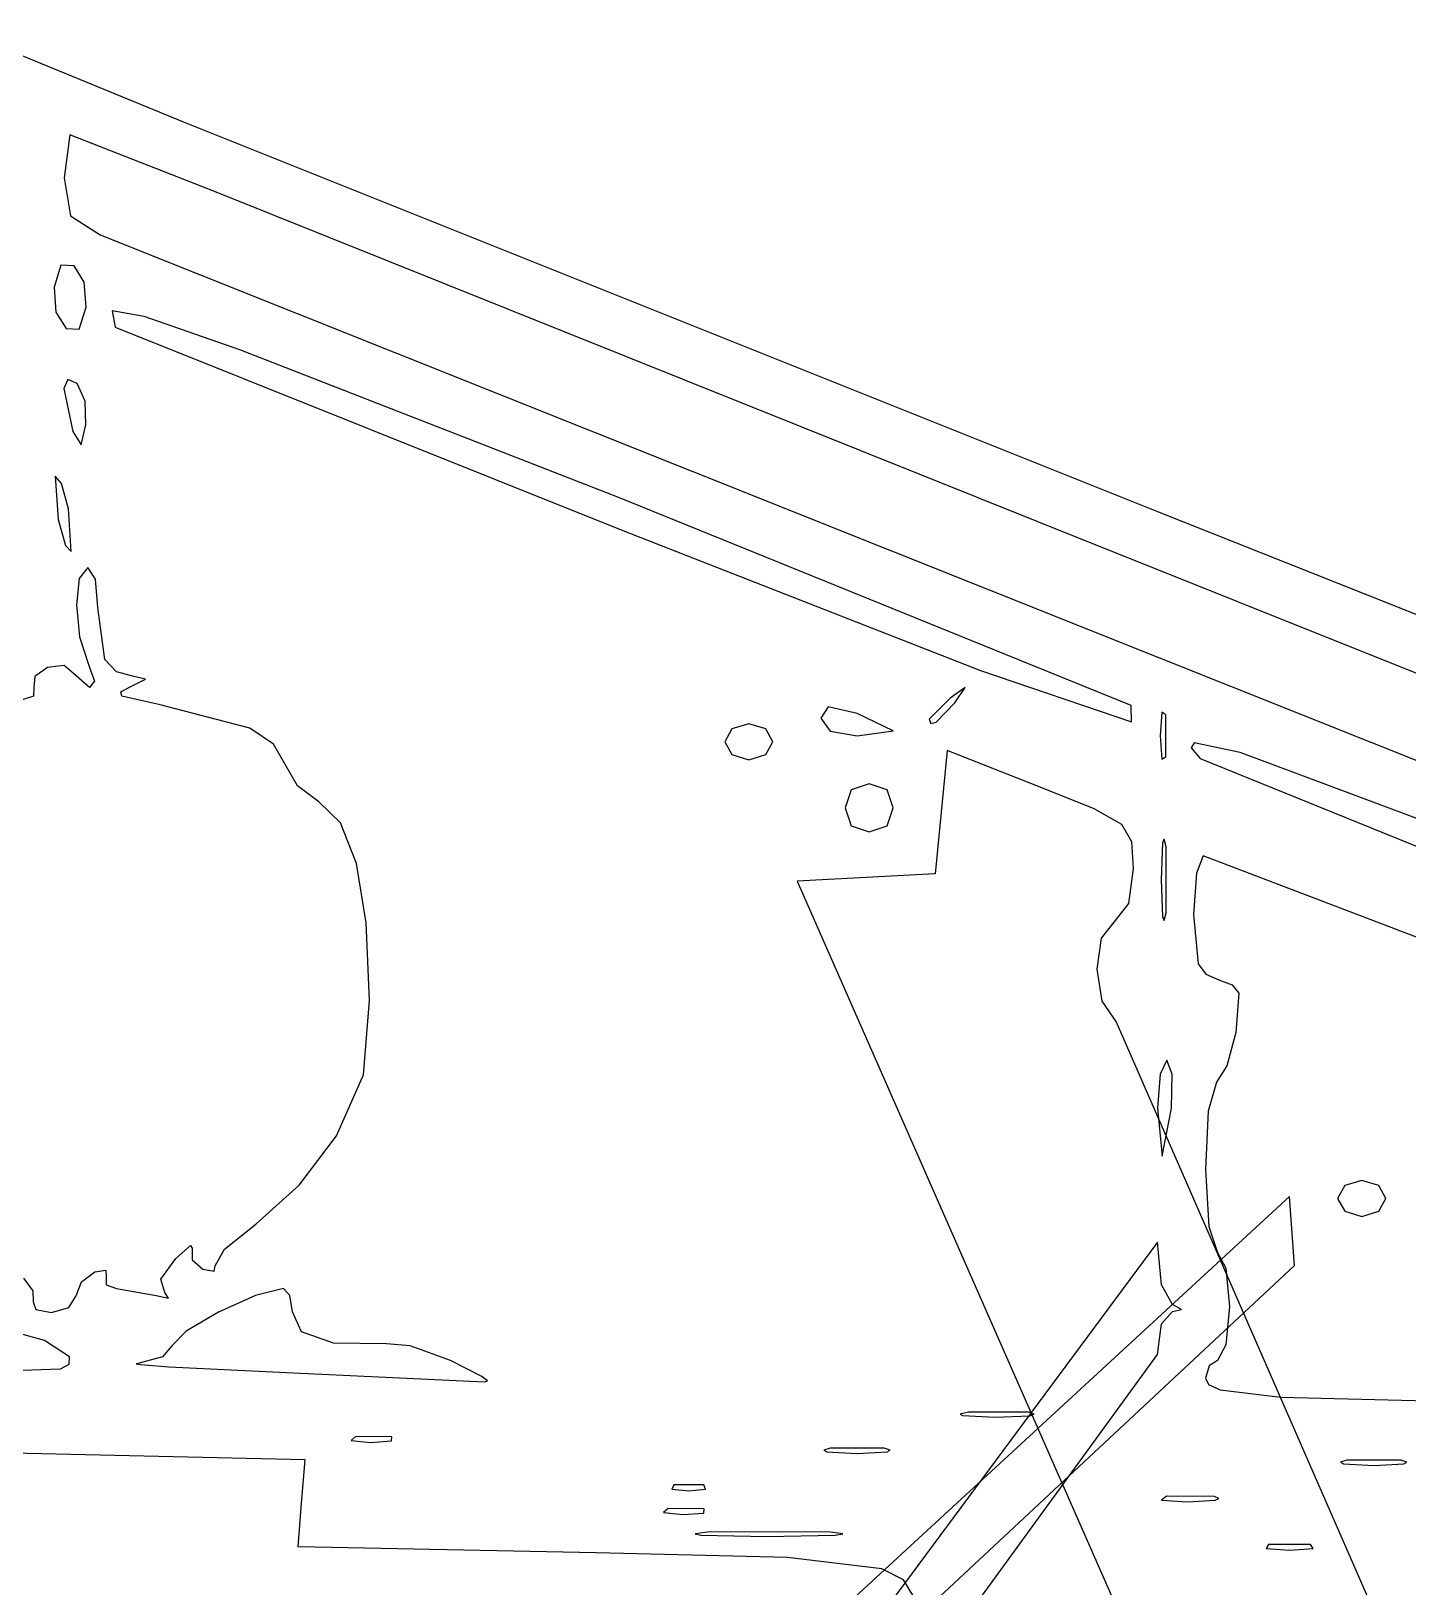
# Model space of a CAD drawing. Extents: x -99 to 383, y -48 to 207.
# Drawn here: x 243.37 to 275.71, y 120.86 to 157.4 of the extents above; entities that cross this region are included whole.
import ezdxf

# ---------------------------------------------------------------- set-up
doc = ezdxf.new("R2010")
doc.units = 0

msp = doc.modelspace()

# ---------------------------------------------------------------- linework, layer by layer
at = {"layer": 'Image'}
for p, q in [((241.741516, 157.395692), (246.962626, 155.255652)), ((244.27904, 154.958539), (244.140413, 153.946249)), ((247.59515, 153.662699), (244.27904, 154.958539)), ((246.962626, 155.255652), (269.822626, 146.114822)), ((244.140413, 153.946249), (244.292513, 153.057828)), ((267.00035, 145.880579), (247.59515, 153.662699)), ((244.292513, 153.057828), (244.98976, 152.613369)), ((244.98976, 152.613369), (268.20256, 143.345889)), ((244.064048, 151.897896), (243.906155, 151.382953)), ((244.3747, 151.886152), (244.064048, 151.897896)), ((244.612437, 151.503443), (244.3747, 151.886152)), ((244.3747, 151.886152), (244.3747, 151.886152)), ((243.906155, 151.382953), (243.95064, 150.792676)), ((244.656922, 150.913166), (244.612437, 151.503443)), ((244.49904, 150.398222), (244.656922, 150.913166)), ((243.95064, 150.792676), (244.188377, 150.409967)), ((246.020708, 150.692833), (245.26891, 150.826794)), ((245.26891, 150.826794), (245.339466, 150.442416)), ((248.266679, 149.913088), (246.020708, 150.692833)), ((244.188377, 150.409967), (244.49904, 150.398222)), ((245.339466, 150.442416), (257.263366, 145.669866)), ((257.18461, 146.437044), (248.266679, 149.913088)), ((244.230135, 149.212657), (244.137229, 148.99867)), ((244.445507, 149.120362), (244.230135, 149.212657)), ((244.445506, 149.120358), (244.445507, 149.120362)), ((244.633213, 148.708069), (244.445506, 149.120358)), ((244.137229, 148.99867), (244.348507, 147.996112)), ((244.654633, 148.146692), (244.633213, 148.708069)), ((244.348507, 147.996112), (244.538581, 147.680299)), ((244.538581, 147.680299), (244.654633, 148.146692)), ((244.080389, 146.773039), (243.935094, 146.94554)), ((243.935094, 146.94554), (243.999187, 145.92778)), ((244.246131, 146.174727), (244.080389, 146.773039)), ((244.246131, 146.174724), (244.246131, 146.174727)), ((244.306227, 145.176076), (244.246131, 146.174724)), ((269.20841, 141.555364), (257.18461, 146.437044)), ((243.999187, 145.92778), (244.178111, 145.312647)), ((285.81035, 138.347539), (267.00035, 145.880579)), ((269.822626, 146.114822), (289.154826, 138.422382)), ((257.263366, 145.669866), (265.664139, 142.380358)), ((244.178111, 145.312647), (244.306227, 145.176076)), ((244.697018, 144.798568), (244.494688, 144.539861)), ((244.879834, 144.521434), (244.697018, 144.798568)), ((244.494688, 144.539861), (244.431609, 143.918988)), ((244.935185, 143.855134), (244.879834, 144.521434)), ((244.431609, 143.918988), (244.505891, 143.168823)), ((245.099998, 142.634697), (244.935185, 143.855134)), ((268.20256, 143.345889), (290.64306, 134.377669)), ((244.505891, 143.168823), (244.715644, 142.522238)), ((244.715644, 142.522238), (244.854155, 142.125901)), ((245.370282, 142.344248), (245.099998, 142.634697)), ((243.455689, 142.234848), (243.434385, 141.978339)), ((243.753578, 142.452447), (243.455689, 142.234848)), ((244.139294, 142.493676), (243.753578, 142.452447)), ((244.359424, 142.309344), (244.139294, 142.493676)), ((244.739069, 141.976347), (244.359424, 142.309344)), ((245.780581, 142.238734), (245.370282, 142.344248)), ((245.693374, 141.995814), (246.051609, 142.178663)), ((246.051609, 142.178663), (245.780581, 142.238734)), ((265.664139, 142.380358), (269.216666, 141.172566)), ((243.425897, 141.777613), (243.158795, 141.694125)), ((243.434385, 141.978339), (243.425897, 141.777613)), ((244.854155, 142.125901), (244.739069, 141.976347)), ((245.471632, 141.877241), (245.693374, 141.995814)), ((245.498106, 141.777854), (245.471632, 141.877241)), ((246.398929, 141.575106), (245.498106, 141.777854)), ((265.306635, 141.976365), (264.953843, 141.730142)), ((265.06041, 141.623586), (265.306635, 141.976365)), ((248.506293, 141.027418), (246.398929, 141.575106)), ((262.085775, 141.526974), (261.919998, 141.256127)), ((262.766664, 141.369631), (262.085775, 141.526974)), ((264.953843, 141.730142), (264.459954, 141.236254)), ((264.621921, 141.166524), (265.06041, 141.623587)), ((265.06041, 141.623587), (265.06041, 141.623586)), ((269.208481, 141.555375), (269.20841, 141.555364)), ((269.216666, 141.172566), (269.208481, 141.555375)), ((260.226686, 141.129691), (259.826873, 141.006219)), ((260.626499, 141.006219), (260.226686, 141.129691)), ((261.919998, 141.256127), (262.136734, 140.952085)), ((263.61333, 140.960976), (262.766664, 141.369631)), ((264.459954, 141.236254), (264.501928, 141.132672)), ((264.501928, 141.132672), (264.621921, 141.166524)), ((269.925628, 141.400006), (269.887712, 140.847469)), ((270.0168, 141.341357), (269.925628, 141.400006)), ((270.0168, 140.353581), (270.0168, 141.341358)), ((270.0168, 141.341358), (270.0168, 141.341357)), ((249.061701, 140.65161), (248.506293, 141.027418)), ((259.826873, 141.006219), (259.662242, 140.706358)), ((259.662242, 140.706358), (259.826873, 140.406497)), ((260.79113, 140.706358), (260.626499, 141.006219)), ((260.626499, 140.406497), (260.79113, 140.706358)), ((260.79113, 140.706358), (260.79113, 140.706358)), ((262.136734, 140.952085), (262.766664, 140.847475)), ((262.766664, 140.847475), (263.61333, 140.960976)), ((263.61333, 140.960976), (263.61333, 140.960976)), ((269.887712, 140.847469), (269.925628, 140.294931)), ((270.688395, 140.677291), (270.615618, 140.566541)), ((271.769172, 140.451621), (270.688395, 140.677291)), ((249.325939, 140.188396), (249.061701, 140.65161)), ((259.826873, 140.406497), (260.226686, 140.283025)), ((260.226686, 140.283025), (260.626499, 140.406497)), ((264.884585, 140.496758), (264.743474, 139.049048)), ((267.071805, 139.640561), (264.884585, 140.496758)), ((269.925628, 140.294931), (270.0168, 140.353581)), ((270.615618, 140.566541), (270.828896, 140.314629)), ((270.828896, 140.314629), (279.276736, 136.879229)), ((278.211036, 138.045829), (271.769172, 140.451621)), ((249.623129, 139.674022), (249.325939, 140.188396)), ((250.121551, 139.295242), (249.623129, 139.674022)), ((263.048846, 139.718006), (262.625516, 139.576895)), ((263.472186, 139.576895), (263.048846, 139.718006)), ((268.335101, 139.129253), (267.071805, 139.640561)), ((250.634136, 138.803073), (250.121551, 139.295242)), ((262.625516, 139.576895), (262.484402, 139.153562)), ((263.61329, 139.153562), (263.472186, 139.576895)), ((262.484402, 139.153562), (262.625516, 138.730229)), ((263.472186, 138.730229), (263.61329, 139.153562)), ((263.61329, 139.153562), (263.61329, 139.153562)), ((264.743474, 139.049048), (264.602363, 137.601338)), ((268.984564, 138.759429), (268.335101, 139.129253)), ((251.007623, 137.84941), (250.634136, 138.803073)), ((262.625516, 138.730229), (263.048846, 138.589118)), ((263.048846, 138.589118), (263.472186, 138.730229)), ((269.224453, 138.352318), (268.984564, 138.759429)), ((269.259025, 137.729151), (269.224453, 138.352318)), ((269.941217, 138.328556), (269.906676, 137.460281)), ((269.978602, 138.415262), (269.941217, 138.328556)), ((270.02425, 138.236392), (269.978602, 138.415262)), ((270.02425, 138.236391), (270.02425, 138.236392)), ((270.02425, 136.684171), (270.02425, 138.236391)), ((251.237342, 136.452485), (251.007623, 137.84941)), ((270.898494, 138.025262), (270.736608, 137.620418)), ((277.460154, 135.522482), (270.898494, 138.025262)), ((262.979583, 137.5167), (261.356803, 137.432058)), ((261.356803, 137.432058), (317.082, 10.7756)), ((264.602363, 137.601338), (262.979583, 137.5167)), ((269.149297, 136.905335), (269.259025, 137.729151)), ((269.906676, 137.460281), (269.941216, 136.592008)), ((270.736608, 137.620418), (270.669273, 136.647072)), ((268.835692, 136.511491), (269.149297, 136.905335)), ((269.978602, 136.505302), (270.02425, 136.684171)), ((251.318621, 134.630532), (251.237342, 136.452485)), ((268.512243, 136.092438), (268.835692, 136.511491)), ((269.941216, 136.592008), (269.978602, 136.505302)), ((270.669273, 136.647072), (270.778528, 135.491622)), ((268.409382, 135.362824), (268.512243, 136.092438)), ((268.524685, 134.613614), (268.409382, 135.362824)), ((270.778528, 135.491622), (270.96069, 135.243851)), ((270.96069, 135.243851), (271.268402, 135.112212)), ((271.268402, 135.112212), (271.577622, 134.994512)), ((271.577622, 134.994512), (271.731415, 134.798918)), ((251.171672, 132.88496), (251.318621, 134.630532)), ((268.85573, 134.135771), (268.524685, 134.613614)), ((271.731415, 134.798918), (271.668141, 133.879852)), ((324.580026, 6.618582), (268.85573, 134.135771)), ((271.668141, 133.879852), (271.45137, 133.092513)), ((270.042441, 133.226891), (269.887667, 132.89528)), ((270.165549, 132.895279), (270.042441, 133.226891)), ((271.45137, 133.092513), (271.210151, 132.710092)), ((250.539011, 131.449212), (251.171672, 132.88496)), ((269.887667, 132.89528), (269.823296, 132.098001)), ((270.15389, 132.098001), (270.165549, 132.895279)), ((271.210151, 132.710092), (271.014048, 132.03091)), ((269.823296, 132.098001), (269.934774, 130.969111)), ((269.934774, 130.969111), (270.153891, 132.098001)), ((270.153891, 132.098001), (270.15389, 132.098001)), ((271.014048, 132.03091), (270.955396, 130.662598)), ((249.659203, 130.288151), (250.539011, 131.449212)), ((270.955396, 130.662598), (271.029978, 129.318496)), ((248.645751, 129.376712), (249.659203, 130.288151)), ((274.220613, 130.281783), (274.055982, 129.981923)), ((274.620426, 130.405256), (274.220613, 130.281783)), ((275.020239, 130.281783), (274.620426, 130.405256)), ((275.18487, 129.981923), (275.020239, 130.281783)), ((272.927095, 130.028962), (141.54, 8.95525)), ((273.0456, 128.406182), (272.927095, 130.028962)), ((274.055982, 129.981923), (274.220613, 129.682063)), ((275.020239, 129.682063), (275.18487, 129.981923)), ((275.18487, 129.981923), (275.18487, 129.981923)), ((247.907148, 128.786716), (248.645751, 129.376712)), ((274.220613, 129.682063), (274.620426, 129.55859)), ((274.620426, 129.55859), (275.020239, 129.682063)), ((271.029978, 129.318496), (271.233575, 128.711942)), ((269.82279, 128.949632), (181.121, 9.3302)), ((246.765701, 128.570804), (247.112153, 128.8745)), ((247.112153, 128.8745), (247.149466, 128.812042)), ((247.149466, 128.812042), (247.148528, 128.534591)), ((247.688228, 128.398485), (247.907148, 128.786716)), ((269.919825, 127.953856), (269.82279, 128.949632)), ((271.233575, 128.711942), (271.432895, 128.33888)), ((141.6584, 5.82729), (273.0456, 128.406182)), ((244.552035, 128.020968), (244.861379, 128.255155)), ((244.861379, 128.255155), (245.125415, 128.295831)), ((245.125415, 128.295831), (245.126922, 128.144239)), ((246.4099, 128.084653), (246.765701, 128.570804)), ((247.148528, 128.534591), (247.402986, 128.321388)), ((247.402986, 128.321388), (247.666776, 128.274962)), ((247.666776, 128.274962), (247.688228, 128.398485)), ((271.432895, 128.33888), (271.515797, 127.441942)), ((243.189234, 128.107971), (243.406037, 127.810917)), ((244.42337, 127.693942), (244.552035, 128.020968)), ((245.126922, 128.144239), (245.127638, 127.947202)), ((245.127638, 127.947202), (245.371411, 127.865248)), ((246.510685, 127.768071), (246.4099, 128.084653)), ((270.175568, 127.487722), (269.919825, 127.953856)), ((243.406037, 127.810917), (243.415843, 127.551041)), ((243.415843, 127.551041), (243.477318, 127.374307)), ((244.252697, 127.416283), (244.423403, 127.693936)), ((244.423403, 127.693936), (244.42337, 127.693942)), ((245.371411, 127.865248), (246.305284, 127.697515)), ((246.305284, 127.697515), (246.594833, 127.641235)), ((246.594833, 127.641235), (246.510685, 127.768071)), ((248.636001, 127.698641), (247.765979, 127.309246)), ((249.294206, 127.865251), (248.636001, 127.698641)), ((249.44161, 127.703201), (249.294206, 127.865251)), ((249.502909, 127.313594), (249.44161, 127.703201)), ((243.477318, 127.374307), (243.84228, 127.300798)), ((243.84228, 127.300798), (244.252697, 127.416283)), ((247.765979, 127.309246), (247.00696, 126.862715)), ((249.720718, 126.845019), (249.502909, 127.313594)), ((269.920143, 127.034392), (270.175568, 127.323093)), ((270.387235, 127.369391), (270.175568, 127.487722)), ((270.175568, 127.323093), (270.387235, 127.369391)), ((271.515797, 127.441942), (271.432895, 126.545005)), ((243.678418, 126.641858), (242.531821, 126.95864)), ((247.00696, 126.862715), (246.681766, 126.524701)), ((250.47237, 126.580074), (249.720718, 126.845019)), ((269.82279, 126.313033), (269.920143, 127.034392)), ((244.26539, 126.256558), (243.678418, 126.641858)), ((246.681766, 126.524701), (246.453247, 126.258208)), ((251.71381, 126.566273), (250.47237, 126.580074)), ((252.266612, 126.521289), (251.71381, 126.566273)), ((253.21379, 126.177111), (252.266612, 126.521289)), ((271.432895, 126.545005), (271.233575, 126.171942)), ((181.121003, 4.386279), (269.82279, 126.313033)), ((244.054441, 125.980997), (244.257713, 126.085467)), ((244.257713, 126.085467), (244.265438, 126.256546)), ((244.265438, 126.256546), (244.26539, 126.256558)), ((245.904583, 126.112883), (245.835082, 126.097672)), ((245.835082, 126.097672), (245.93727, 126.077007)), ((246.453247, 126.258208), (245.904583, 126.112883)), ((245.93727, 126.077007), (246.599996, 126.022969)), ((253.213792, 126.177116), (253.21379, 126.177111)), ((253.95672, 125.799088), (253.213792, 126.177116)), ((271.233575, 126.171942), (271.034256, 126.050392)), ((242.933408, 125.941668), (244.054441, 125.980997)), ((246.599996, 126.022969), (249.361803, 125.889702)), ((249.361803, 125.889702), (254.018463, 125.672718)), ((254.08594, 125.69617), (253.95672, 125.799088)), ((254.018463, 125.672718), (254.08594, 125.69617)), ((271.034256, 126.050392), (270.951353, 125.758157)), ((270.951353, 125.758157), (271.024991, 125.608109)), ((271.024991, 125.608109), (271.295168, 125.486999)), ((271.295168, 125.486999), (272.720733, 125.312658)), ((265.38099, 124.963148), (265.189473, 124.917048)), ((266.7921, 124.95931), (265.38099, 124.963148)), ((272.720733, 125.312658), (281.181853, 125.102993)), ((265.189473, 124.917048), (265.244624, 124.878718)), ((265.244624, 124.878718), (266.012095, 124.841349)), ((266.012095, 124.841349), (266.823303, 124.874461)), ((266.7921, 124.959295), (266.7921, 124.95931)), ((266.9258, 124.912327), (266.7921, 124.959295)), ((266.823303, 124.874461), (266.9258, 124.912327)), ((250.989344, 124.392286), (250.885437, 124.297331)), ((250.885437, 124.297331), (251.336731, 124.251728)), ((251.83601, 124.381816), (250.989344, 124.392286)), ((251.336731, 124.251728), (251.832644, 124.285629)), ((251.832644, 124.285629), (251.83601, 124.38183)), ((251.83601, 124.38183), (251.83601, 124.381816)), ((249.800199, 123.844491), (241.678439, 124.022709)), ((262.13197, 124.112719), (261.985622, 124.06523)), ((261.985622, 124.06523), (262.056564, 124.02634)), ((262.056564, 124.02634), (262.766969, 123.990412)), ((263.40197, 124.112719), (262.13197, 124.112719)), ((262.766969, 123.990412), (263.477374, 124.02634)), ((263.548316, 124.065229), (263.401968, 124.112719)), ((263.401968, 124.112719), (263.40197, 124.112719)), ((263.477374, 124.02634), (263.548316, 124.065229)), ((249.721769, 122.821031), (249.800199, 123.844491)), ((274.26805, 123.830502), (274.121702, 123.783013)), ((274.121702, 123.783013), (274.192644, 123.744123)), ((274.192644, 123.744123), (274.90305, 123.708195)), ((275.53805, 123.830502), (274.26805, 123.830502)), ((274.90305, 123.708195), (275.613455, 123.744123)), ((275.684397, 123.783013), (275.538049, 123.830502)), ((275.538049, 123.830502), (275.53805, 123.830502)), ((275.613455, 123.744123), (275.684397, 123.783013)), ((258.461805, 123.254344), (258.419913, 123.15381)), ((258.419913, 123.15381), (258.814583, 123.111994)), ((259.16736, 123.254344), (258.461805, 123.254344)), ((258.814583, 123.111994), (259.209253, 123.15381)), ((259.167361, 123.254344), (259.16736, 123.254344)), ((259.209253, 123.15381), (259.167361, 123.254344)), ((249.64334, 121.797571), (249.721769, 122.821031)), ((270.03647, 122.984835), (269.917284, 122.896478)), ((269.917284, 122.896478), (270.527057, 122.856401)), ((271.16536, 122.979134), (270.03647, 122.984835)), ((270.527057, 122.856401), (271.180228, 122.890106)), ((271.266772, 122.929721), (271.165358, 122.979139)), ((271.165358, 122.979139), (271.16536, 122.979134)), ((271.180228, 122.890106), (271.266772, 122.929721)), ((258.326644, 122.698591), (258.222737, 122.603636)), ((258.222737, 122.603636), (258.674031, 122.558033)), ((259.17331, 122.688121), (258.326644, 122.698591)), ((258.674031, 122.558033), (259.169944, 122.591934)), ((259.169944, 122.591934), (259.17331, 122.688135)), ((259.17331, 122.688135), (259.17331, 122.688121)), ((259.31928, 122.147025), (258.963, 122.106546)), ((258.963, 122.106546), (259.095206, 122.073196)), ((259.095206, 122.073196), (260.65038, 122.041708)), ((262.1415, 122.145614), (259.31928, 122.147025)), ((260.65038, 122.041708), (262.252564, 122.071659)), ((262.435652, 122.104886), (262.1415, 122.14569)), ((262.1415, 122.14569), (262.1415, 122.145614)), ((262.252564, 122.071659), (262.435652, 122.104886)), ((256.63903, 121.65646), (249.64334, 121.797571)), ((272.432933, 121.850903), (272.374284, 121.759748)), ((272.374284, 121.759748), (272.926821, 121.721834)), ((273.42071, 121.850903), (272.432933, 121.850903)), ((272.926821, 121.721834), (273.479358, 121.759748)), ((273.479358, 121.759748), (273.420709, 121.850903)), ((273.420709, 121.850903), (273.42071, 121.850903)), ((261.131197, 121.545338), (256.63903, 121.65646)), ((263.350996, 121.284798), (261.131197, 121.545338)), ((263.858754, 121.021152), (263.350996, 121.284798)), ((264.098417, 120.627338), (263.858754, 121.021152))]:
    msp.add_line(p, q, dxfattribs=at)

doc.saveas('drawing.dxf')
